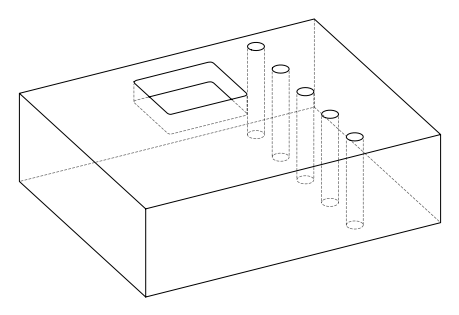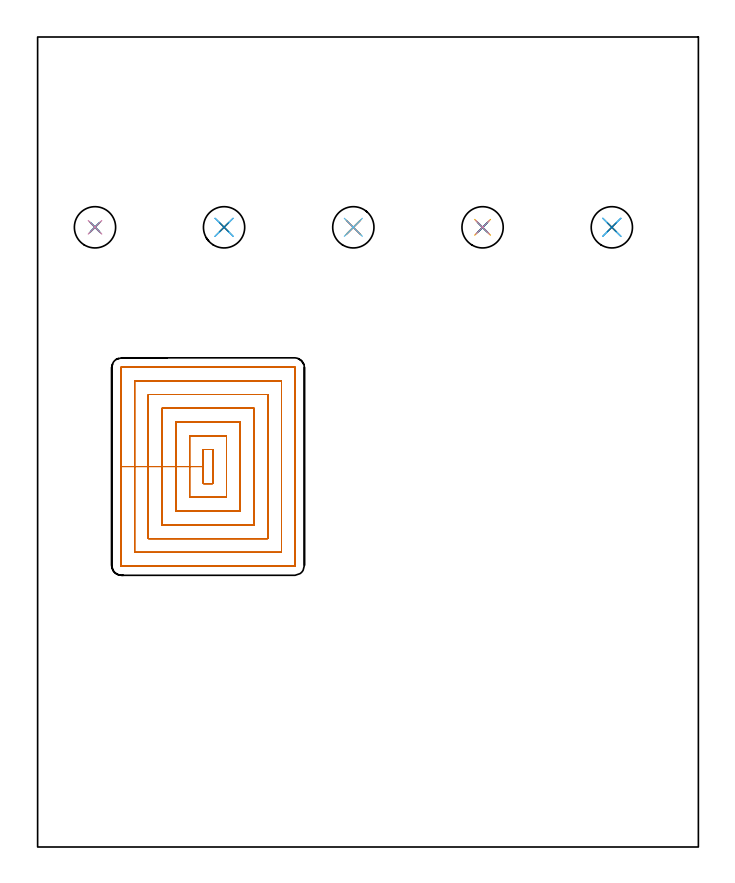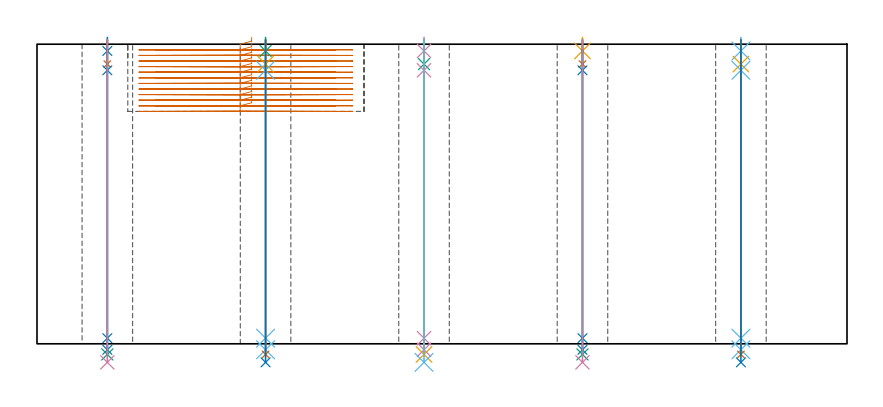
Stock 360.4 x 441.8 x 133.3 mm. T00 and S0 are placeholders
(PLAN: 26 operations, 21 tool changes, 49.5 min)
(1 MILL_RECTANGULAR_POCKET | POCKET_RECTANGULAR_STRAIGHT | NXT0201_013 | Follow Part, ap 2.5, ae 75% | 40.37 min | 372030 mm3)
(2 SPOT_DRILL | STEP1HOLE | NXT0321_9005460120000 | 0.05 min | 178 mm3)
(3 SPOT_DRILL_1 | STEP1HOLE_1 | NXT0321_9005460120000 | 0.05 min | 177 mm3)
(4 SPOT_DRILL_2 | STEP1HOLE_2 | NXT0321_9005460120000 | 0.05 min | 199 mm3)
(5 SPOT_DRILL_3 | STEP1HOLE_3 | NXT0321_9005460120000 | 0.05 min | 188 mm3)
(6 SPOT_DRILL_4 | STEP1HOLE_4 | NXT0321_9005460120000 | 0.05 min | 174 mm3)
(7 DRILL_BLIND_HOLE_INTO_CENTER | STEP1HOLE | NXT0301_030 | 0.05 min | 140 mm3)
(8 GUN_DRILL_THROUGH_HOLE | STEP1HOLE | UGT0307_001 | 0.59 min | 2464 mm3)
(9 SPADE_DRILL_TO_ENLARGE_THROUGH_HOLE | STEP1HOLE | UGT0306_005 | 0.56 min | 19168 mm3)
(10 DRILL_TO_ENLARGE_THROUGH_HOLE | STEP1HOLE | UGT0301_054 | 0.58 min | 30987 mm3)
(11 DRILL_BLIND_HOLE_INTO_CENTER_1 | STEP1HOLE_1 | NXT0301_030 | 0.05 min | 139 mm3)
(12 GUN_DRILL_THROUGH_HOLE_1 | STEP1HOLE_1 | UGT0307_001 | 0.59 min | 2422 mm3)
(13 SPADE_DRILL_TO_ENLARGE_THROUGH_HOLE_1 | STEP1HOLE_1 | UGT0306_005 | 0.56 min | 19219 mm3)
(14 DRILL_TO_ENLARGE_THROUGH_HOLE_1 | STEP1HOLE_1 | UGT0301_054 | 0.58 min | 30967 mm3)
(15 DRILL_BLIND_HOLE_INTO_CENTER_2 | STEP1HOLE_2 | NXT0301_030 | 0.05 min | 138 mm3)
(16 GUN_DRILL_THROUGH_HOLE_2 | STEP1HOLE_2 | UGT0307_001 | 0.59 min | 2414 mm3)
(17 SPADE_DRILL_TO_ENLARGE_THROUGH_HOLE_2 | STEP1HOLE_2 | UGT0306_005 | 0.56 min | 19199 mm3)
(18 DRILL_TO_ENLARGE_THROUGH_HOLE_2 | STEP1HOLE_2 | UGT0301_054 | 0.58 min | 30991 mm3)
(19 DRILL_BLIND_HOLE_INTO_CENTER_3 | STEP1HOLE_3 | NXT0301_030 | 0.05 min | 155 mm3)
(20 GUN_DRILL_THROUGH_HOLE_3 | STEP1HOLE_3 | UGT0307_001 | 0.59 min | 2416 mm3)
(21 SPADE_DRILL_TO_ENLARGE_THROUGH_HOLE_3 | STEP1HOLE_3 | UGT0306_005 | 0.56 min | 19200 mm3)
(22 DRILL_TO_ENLARGE_THROUGH_HOLE_3 | STEP1HOLE_3 | UGT0301_054 | 0.58 min | 30974 mm3)
(23 DRILL_BLIND_HOLE_INTO_CENTER_4 | STEP1HOLE_4 | NXT0301_030 | 0.05 min | 168 mm3)
(24 GUN_DRILL_THROUGH_HOLE_4 | STEP1HOLE_4 | UGT0307_001 | 0.59 min | 2414 mm3)
(25 SPADE_DRILL_TO_ENLARGE_THROUGH_HOLE_4 | STEP1HOLE_4 | UGT0306_005 | 0.56 min | 19196 mm3)
(26 DRILL_TO_ENLARGE_THROUGH_HOLE_4 | STEP1HOLE_4 | UGT0301_054 | 0.58 min | 30975 mm3)
(TOOL NXT0201_013 | ENDMILL 10mm | D10 FL30 Z4)
(TOOL NXT0321_9005460120000 | NC Spot Drill, 142deg, 12mm, Carbide, Uncoated | D12 PA142 FL30 Z2)
(TOOL NXT0301_030 | Carbide Drill 5.9mm [860.1-0590-018A1-MM 2214] | D5.9 PA140 FL28 Z2)
(TOOL UGT0307_001 | Gun Drill 5 mm | D5 PA130 FL24 Z1)
(TOOL UGT0306_005 | Spade Drill 14.5mm | D14.5 PA132 FL10 Z2)
(TOOL UGT0301_054 | Twist Drill 22.5 mm | D22.5 PA118 FL155 Z2)
(OP 1 MILL_RECTANGULAR_POCKET)
G17 G21 G94 G90
T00 M6
G54
G17 G0 G90 X95.5 Y210.705 S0 M3
G43 Z143.3 H0
Z136.3
G94 G1 Y216.8 Z134.667 F250.
X90.4 Z133.3
Y207.5 Z130.808
Y198.2 F500.
X95.5
Y216.8
X90.4
Y207.5
X82.9
Y190.7
X103.
Y224.3
X82.9
Y207.5
X75.4
Y183.2
X110.5
Y231.8
X75.4
Y207.5
X67.9
Y175.7
X118.
Y239.3
X67.9
Y207.5
X60.4
Y168.2
X125.5
Y246.8
X60.4
Y207.5
X52.9
Y160.7
X133.
Y254.3
X52.9
Y207.5
X45.4
Y153.6
G3 X45.8 Y153.2 R0.4
G1 X140.1
G3 X140.5 Y153.6 R0.4
G1 Y261.4
G3 X140.1 Y261.8 R0.4
G1 X45.8
G3 X45.4 Y261.4 R0.4
G1 Y207.5
Y206.5
G0 X95.5 Y210.705 Z133.808
G1 Y216.8 Z132.175 F250.
X90.4 Z130.809
Y207.5 Z128.317
Y198.2 F500.
X95.5
Y216.8
X90.4
Y207.5
X82.9
Y190.7
X103.
Y224.3
X82.9
Y207.5
X75.4
Y183.2
X110.5
Y231.8
X75.4
Y207.5
X67.9
Y175.7
X118.
Y239.3
X67.9
Y207.5
X60.4
Y168.2
X125.5
Y246.8
X60.4
Y207.5
X52.9
Y160.7
X133.
Y254.3
X52.9
Y207.5
X45.4
Y153.6
G3 X45.8 Y153.2 R0.4
G1 X140.1
G3 X140.5 Y153.6 R0.4
G1 Y261.4
G3 X140.1 Y261.8 R0.4
G1 X45.8
G3 X45.4 Y261.4 R0.4
G1 Y207.5
Y206.5
G0 X95.5 Y210.705 Z131.317
G1 Y216.8 Z129.683 F250.
X90.4 Z128.317
Y207.5 Z125.825
Y198.2 F500.
X95.5
Y216.8
X90.4
Y207.5
X82.9
Y190.7
X103.
Y224.3
X82.9
Y207.5
X75.4
Y183.2
X110.5
Y231.8
X75.4
Y207.5
X67.9
Y175.7
X118.
Y239.3
X67.9
Y207.5
X60.4
Y168.2
X125.5
Y246.8
X60.4
Y207.5
X52.9
Y160.7
X133.
Y254.3
X52.9
Y207.5
X45.4
Y153.6
G3 X45.8 Y153.2 R0.4
G1 X140.1
G3 X140.5 Y153.6 R0.4
G1 Y261.4
G3 X140.1 Y261.8 R0.4
G1 X45.8
G3 X45.4 Y261.4 R0.4
G1 Y207.5
Y206.5
G0 X95.5 Y210.705 Z128.825
G1 Y216.8 Z127.192 F250.
X90.4 Z125.825
Y207.5 Z123.333
Y198.2 F500.
X95.5
Y216.8
X90.4
Y207.5
X82.9
Y190.7
X103.
Y224.3
X82.9
Y207.5
X75.4
Y183.2
X110.5
Y231.8
X75.4
Y207.5
X67.9
Y175.7
X118.
Y239.3
X67.9
Y207.5
X60.4
Y168.2
X125.5
Y246.8
X60.4
Y207.5
X52.9
Y160.7
X133.
Y254.3
X52.9
Y207.5
X45.4
Y153.6
G3 X45.8 Y153.2 R0.4
G1 X140.1
G3 X140.5 Y153.6 R0.4
G1 Y261.4
G3 X140.1 Y261.8 R0.4
G1 X45.8
G3 X45.4 Y261.4 R0.4
G1 Y207.5
Y206.5
G0 X95.5 Y210.705 Z126.333
G1 Y216.8 Z124.7 F250.
X90.4 Z123.334
Y207.5 Z120.842
Y198.2 F500.
X95.5
Y216.8
X90.4
Y207.5
X82.9
Y190.7
X103.
Y224.3
X82.9
Y207.5
X75.4
Y183.2
X110.5
Y231.8
X75.4
Y207.5
X67.9
Y175.7
X118.
Y239.3
X67.9
Y207.5
X60.4
Y168.2
X125.5
Y246.8
X60.4
Y207.5
X52.9
Y160.7
X133.
Y254.3
X52.9
Y207.5
X45.4
Y153.6
G3 X45.8 Y153.2 R0.4
G1 X140.1
G3 X140.5 Y153.6 R0.4
G1 Y261.4
G3 X140.1 Y261.8 R0.4
G1 X45.8
G3 X45.4 Y261.4 R0.4
G1 Y207.5
Y206.5
G0 X95.5 Y210.705 Z123.842
G1 Y216.8 Z122.208 F250.
X90.4 Z120.842
Y207.5 Z118.35
Y198.2 F500.
X95.5
Y216.8
X90.4
Y207.5
X82.9
Y190.7
X103.
Y224.3
X82.9
Y207.5
X75.4
Y183.2
X110.5
Y231.8
X75.4
Y207.5
X67.9
Y175.7
X118.
Y239.3
X67.9
Y207.5
X60.4
Y168.2
X125.5
Y246.8
X60.4
Y207.5
X52.9
Y160.7
X133.
Y254.3
X52.9
Y207.5
X45.4
Y153.6
G3 X45.8 Y153.2 R0.4
G1 X140.1
G3 X140.5 Y153.6 R0.4
G1 Y261.4
G3 X140.1 Y261.8 R0.4
G1 X45.8
G3 X45.4 Y261.4 R0.4
G1 Y207.5
Y206.5
G0 X95.5 Y210.705 Z121.35
G1 Y216.8 Z119.717 F250.
X90.4 Z118.35
Y207.5 Z115.858
Y198.2 F500.
X95.5
Y216.8
X90.4
Y207.5
X82.9
Y190.7
X103.
Y224.3
X82.9
Y207.5
X75.4
Y183.2
X110.5
Y231.8
X75.4
Y207.5
X67.9
Y175.7
X118.
Y239.3
X67.9
Y207.5
X60.4
Y168.2
X125.5
Y246.8
X60.4
Y207.5
X52.9
Y160.7
X133.
Y254.3
X52.9
Y207.5
X45.4
Y153.6
G3 X45.8 Y153.2 R0.4
G1 X140.1
G3 X140.5 Y153.6 R0.4
G1 Y261.4
G3 X140.1 Y261.8 R0.4
G1 X45.8
G3 X45.4 Y261.4 R0.4
G1 Y207.5
Y206.5
G0 X95.5 Y210.705 Z118.858
G1 Y216.8 Z117.225 F250.
X90.4 Z115.859
Y207.5 Z113.367
Y198.2 F500.
X95.5
Y216.8
X90.4
Y207.5
X82.9
Y190.7
X103.
Y224.3
X82.9
Y207.5
X75.4
Y183.2
X110.5
Y231.8
X75.4
Y207.5
X67.9
Y175.7
X118.
Y239.3
X67.9
Y207.5
X60.4
Y168.2
X125.5
Y246.8
X60.4
Y207.5
X52.9
Y160.7
X133.
Y254.3
X52.9
Y207.5
X45.4
Y153.6
G3 X45.8 Y153.2 R0.4
G1 X140.1
G3 X140.5 Y153.6 R0.4
G1 Y261.4
G3 X140.1 Y261.8 R0.4
G1 X45.8
G3 X45.4 Y261.4 R0.4
G1 Y207.5
Y206.5
G0 X95.5 Y210.705 Z116.367
G1 Y216.8 Z114.733 F250.
X90.4 Z113.367
Y207.5 Z110.875
Y198.2 F500.
X95.5
Y216.8
X90.4
Y207.5
X82.9
Y190.7
X103.
Y224.3
X82.9
Y207.5
X75.4
Y183.2
X110.5
Y231.8
X75.4
Y207.5
X67.9
Y175.7
X118.
Y239.3
X67.9
Y207.5
X60.4
Y168.2
X125.5
Y246.8
X60.4
Y207.5
X52.9
Y160.7
X133.
Y254.3
X52.9
Y207.5
X45.4
Y153.6
G3 X45.8 Y153.2 R0.4
G1 X140.1
G3 X140.5 Y153.6 R0.4
G1 Y261.4
G3 X140.1 Y261.8 R0.4
G1 X45.8
G3 X45.4 Y261.4 R0.4
G1 Y207.5
Y206.5
G0 X95.5 Y210.705 Z113.875
G1 Y216.8 Z112.242 F250.
X90.4 Z110.875
Y207.5 Z108.383
Y198.2 F500.
X95.5
Y216.8
X90.4
Y207.5
X82.9
Y190.7
X103.
Y224.3
X82.9
Y207.5
X75.4
Y183.2
X110.5
Y231.8
X75.4
Y207.5
X67.9
Y175.7
X118.
Y239.3
X67.9
Y207.5
X60.4
Y168.2
X125.5
Y246.8
X60.4
Y207.5
X52.9
Y160.7
X133.
Y254.3
X52.9
Y207.5
X45.4
Y153.6
G3 X45.8 Y153.2 R0.4
G1 X140.1
G3 X140.5 Y153.6 R0.4
G1 Y261.4
G3 X140.1 Y261.8 R0.4
G1 X45.8
G3 X45.4 Y261.4 R0.4
G1 Y207.5
Y206.5
G0 X95.5 Y210.705 Z111.383
G1 Y216.8 Z109.75 F250.
X90.4 Z108.384
Y207.5 Z105.892
Y198.2 F500.
X95.5
Y216.8
X90.4
Y207.5
X82.9
Y190.7
X103.
Y224.3
X82.9
Y207.5
X75.4
Y183.2
X110.5
Y231.8
X75.4
Y207.5
X67.9
Y175.7
X118.
Y239.3
X67.9
Y207.5
X60.4
Y168.2
X125.5
Y246.8
X60.4
Y207.5
X52.9
Y160.7
X133.
Y254.3
X52.9
Y207.5
X45.4
Y153.6
G3 X45.8 Y153.2 R0.4
G1 X140.1
G3 X140.5 Y153.6 R0.4
G1 Y261.4
G3 X140.1 Y261.8 R0.4
G1 X45.8
G3 X45.4 Y261.4 R0.4
G1 Y207.5
Y206.5
G0 X95.5 Y210.705 Z108.892
G1 Y216.8 Z107.258 F250.
X90.4 Z105.892
Y207.5 Z103.4
Y198.2 F500.
X95.5
Y216.8
X90.4
Y207.5
X82.9
Y190.7
X103.
Y224.3
X82.9
Y207.5
X75.4
Y183.2
X110.5
Y231.8
X75.4
Y207.5
X67.9
Y175.7
X118.
Y239.3
X67.9
Y207.5
X60.4
Y168.2
X125.5
Y246.8
X60.4
Y207.5
X52.9
Y160.7
X133.
Y254.3
X52.9
Y207.5
X45.4
Y153.6
G3 X45.8 Y153.2 R0.4
G1 X140.1
G3 X140.5 Y153.6 R0.4
G1 Y261.4
G3 X140.1 Y261.8 R0.4
G1 X45.8
G3 X45.4 Y261.4 R0.4
G1 Y207.5
Y206.5
G0 Z143.3
M5
M2
(OP 2 SPOT_DRILL)
G17 G21 G94 G90
T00 M6
G54
G17 G0 G90 X31.3 Y338. S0 M3
G43 Z143.3 H0
G94 G81 G98 Z130.3 F250. R136.3
G80
M5
M2
(OP 3 SPOT_DRILL_1)
G17 G21 G94 G90
T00 M6
G54
G17 G0 G90 X101.7 Y338. S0 M3
G43 Z143.3 H0
G94 G81 G98 Z130.3 F250. R136.3
G80
M5
M2
(OP 4 SPOT_DRILL_2)
G17 G21 G94 G90
T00 M6
G54
G17 G0 G90 X172.2 Y338. S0 M3
G43 Z143.3 H0
G94 G81 G98 Z130.3 F250. R136.3
G80
M5
M2
(OP 5 SPOT_DRILL_3)
G17 G21 G94 G90
T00 M6
G54
G17 G0 G90 X242.7 Y338. S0 M3
G43 Z143.3 H0
G94 G81 G98 Z130.3 F250. R136.3
G80
M5
M2
(OP 6 SPOT_DRILL_4)
G17 G21 G94 G90
T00 M6
G54
G17 G0 G90 X313.2 Y338. S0 M3
G43 Z143.3 H0
G94 G81 G98 Z130.3 F250. R136.3
G80
M5
M2
(OP 7 DRILL_BLIND_HOLE_INTO_CENTER)
G17 G21 G94 G90
T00 M6
G54
G17 G0 G90 X31.3 Y338. S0 M3
G43 Z143.3 H1
G94 G81 G98 Z124.45 F250. R135.3
G80
M5
M2
(OP 8 GUN_DRILL_THROUGH_HOLE)
G17 G21 G94 G90
T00 M6
G54
G17 G0 G90 X31.3 Y338. M8
G43 Z143.3 H0
Z130.76
S716 M3
G94 G1 Z121.694 F125. M26
G4 X.084
Z2.5 F250.
G4 X.084
Z-2.666 F125.
G4 X.084
M5
M9
G0 Z130.76
Z143.3
M2
(OP 9 SPADE_DRILL_TO_ENLARGE_THROUGH_HOLE)
G17 G21 G94 G90
T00 M6
G54
G17 G0 G90 X31.3 Y338. S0 M3
G43 Z143.3 H0
G94 G73 G98 Z-4.728 F250. Q13.803 R135.3
G80
M5
M2
(OP 10 DRILL_TO_ENLARGE_THROUGH_HOLE)
G17 G21 G94 G90
T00 M6
G54
G17 G0 G90 X31.3 Y338. S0 M3
G43 Z143.3 H0
G94 G73 G98 Z-8.26 F250. Q20.223 R135.3
G80
M5
M2
(OP 11 DRILL_BLIND_HOLE_INTO_CENTER_1)
G17 G21 G94 G90
T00 M6
G54
G17 G0 G90 X101.7 Y338. S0 M3
G43 Z143.3 H1
G94 G81 G98 Z124.45 F250. R135.3
G80
M5
M2
(OP 12 GUN_DRILL_THROUGH_HOLE_1)
G17 G21 G94 G90
T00 M6
G54
G17 G0 G90 X101.7 Y338. M8
G43 Z143.3 H0
Z130.76
S716 M3
G94 G1 Z121.694 F125. M26
G4 X.084
Z2.5 F250.
G4 X.084
Z-2.666 F125.
G4 X.084
M5
M9
G0 Z130.76
Z143.3
M2
(OP 13 SPADE_DRILL_TO_ENLARGE_THROUGH_HOLE_1)
G17 G21 G94 G90
T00 M6
G54
G17 G0 G90 X101.7 Y338. S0 M3
G43 Z143.3 H0
G94 G73 G98 Z-4.728 F250. Q13.803 R135.3
G80
M5
M2
(OP 14 DRILL_TO_ENLARGE_THROUGH_HOLE_1)
G17 G21 G94 G90
T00 M6
G54
G17 G0 G90 X101.7 Y338. S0 M3
G43 Z143.3 H0
G94 G73 G98 Z-8.26 F250. Q20.223 R135.3
G80
M5
M2
(OP 15 DRILL_BLIND_HOLE_INTO_CENTER_2)
G17 G21 G94 G90
T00 M6
G54
G17 G0 G90 X172.2 Y338. S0 M3
G43 Z143.3 H1
G94 G81 G98 Z124.45 F250. R135.3
G80
M5
M2
(OP 16 GUN_DRILL_THROUGH_HOLE_2)
G17 G21 G94 G90
T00 M6
G54
G17 G0 G90 X172.2 Y338. M8
G43 Z143.3 H0
Z130.76
S716 M3
G94 G1 Z121.694 F125. M26
G4 X.084
Z2.5 F250.
G4 X.084
Z-2.666 F125.
G4 X.084
M5
M9
G0 Z130.76
Z143.3
M2
(OP 17 SPADE_DRILL_TO_ENLARGE_THROUGH_HOLE_2)
G17 G21 G94 G90
T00 M6
G54
G17 G0 G90 X172.2 Y338. S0 M3
G43 Z143.3 H0
G94 G73 G98 Z-4.728 F250. Q13.803 R135.3
G80
M5
M2
(OP 18 DRILL_TO_ENLARGE_THROUGH_HOLE_2)
G17 G21 G94 G90
T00 M6
G54
G17 G0 G90 X172.2 Y338. S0 M3
G43 Z143.3 H0
G94 G73 G98 Z-8.26 F250. Q20.223 R135.3
G80
M5
M2
(OP 19 DRILL_BLIND_HOLE_INTO_CENTER_3)
G17 G21 G94 G90
T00 M6
G54
G17 G0 G90 X242.7 Y338. S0 M3
G43 Z143.3 H1
G94 G81 G98 Z124.45 F250. R135.3
G80
M5
M2
(OP 20 GUN_DRILL_THROUGH_HOLE_3)
G17 G21 G94 G90
T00 M6
G54
G17 G0 G90 X242.7 Y338. M8
G43 Z143.3 H0
Z130.76
S716 M3
G94 G1 Z121.694 F125. M26
G4 X.084
Z2.5 F250.
G4 X.084
Z-2.666 F125.
G4 X.084
M5
M9
G0 Z130.76
Z143.3
M2
(OP 21 SPADE_DRILL_TO_ENLARGE_THROUGH_HOLE_3)
G17 G21 G94 G90
T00 M6
G54
G17 G0 G90 X242.7 Y338. S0 M3
G43 Z143.3 H0
G94 G73 G98 Z-4.728 F250. Q13.803 R135.3
G80
M5
M2
(OP 22 DRILL_TO_ENLARGE_THROUGH_HOLE_3)
G17 G21 G94 G90
T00 M6
G54
G17 G0 G90 X242.7 Y338. S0 M3
G43 Z143.3 H0
G94 G73 G98 Z-8.26 F250. Q20.223 R135.3
G80
M5
M2
(OP 23 DRILL_BLIND_HOLE_INTO_CENTER_4)
G17 G21 G94 G90
T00 M6
G54
G17 G0 G90 X313.2 Y338. S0 M3
G43 Z143.3 H1
G94 G81 G98 Z124.45 F250. R135.3
G80
M5
M2
(OP 24 GUN_DRILL_THROUGH_HOLE_4)
G17 G21 G94 G90
T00 M6
G54
G17 G0 G90 X313.2 Y338. M8
G43 Z143.3 H0
Z130.76
S716 M3
G94 G1 Z121.694 F125. M26
G4 X.084
Z2.5 F250.
G4 X.084
Z-2.666 F125.
G4 X.084
M5
M9
G0 Z130.76
Z143.3
M2
(OP 25 SPADE_DRILL_TO_ENLARGE_THROUGH_HOLE_4)
G17 G21 G94 G90
T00 M6
G54
G17 G0 G90 X313.2 Y338. S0 M3
G43 Z143.3 H0
G94 G73 G98 Z-4.728 F250. Q13.803 R135.3
G80
M5
M2
(OP 26 DRILL_TO_ENLARGE_THROUGH_HOLE_4)
G17 G21 G94 G90
T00 M6
G54
G17 G0 G90 X313.2 Y338. S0 M3
G43 Z143.3 H0
G94 G73 G98 Z-8.26 F250. Q20.223 R135.3
G80
M5
M2
